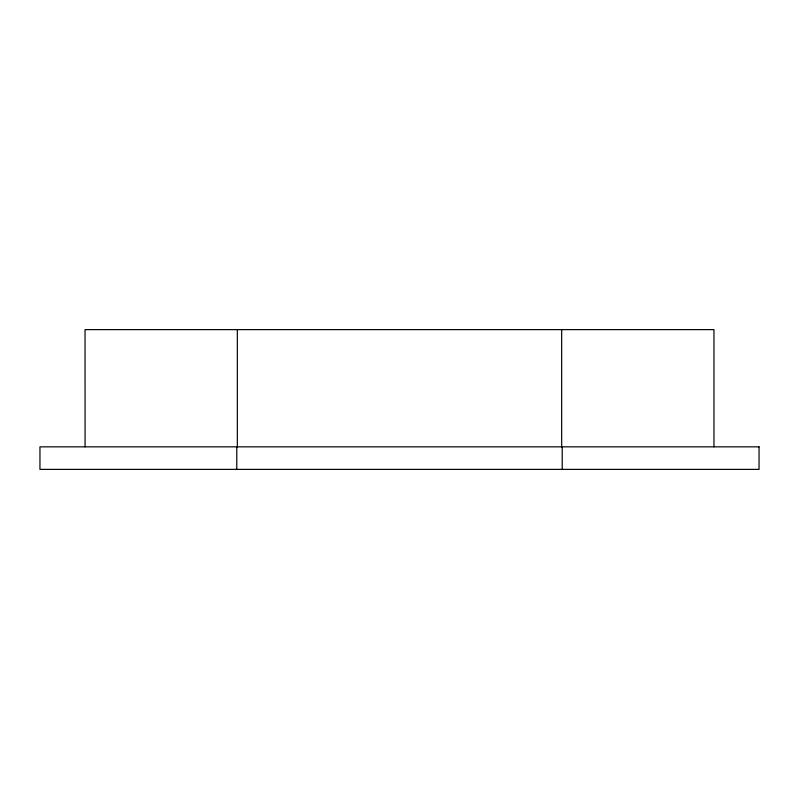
<?xml version="1.0" encoding="UTF-8"?>
<svg xmlns="http://www.w3.org/2000/svg" width="799" height="799" viewBox="0 0 799 799"><rect width="100%" height="100%" fill="white"/><g stroke="black" fill="none" stroke-linecap="round" stroke-linejoin="round"><path stroke-width="1.2" d="M713.966 446.841L713.966 329.617L85.034 329.617L85.084 446.841M562.216 446.841L562.216 469.383M561.667 329.617L561.667 446.841M237.333 329.617L237.333 446.841M236.784 446.841L236.784 469.383M759.05 446.841L39.95 446.841L39.95 469.383L759.05 469.383L759.05 446.841"/></g></svg>
